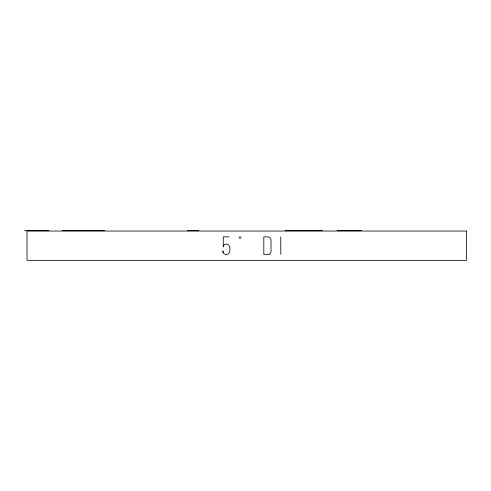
<?xml version="1.0" encoding="UTF-8"?>
<svg xmlns="http://www.w3.org/2000/svg" width="491" height="491" viewBox="0 0 491 491"><rect width="100%" height="100%" fill="white"/><g stroke="black" fill="none" stroke-linecap="round" stroke-linejoin="round"><path stroke-width="0.74" d="M24.55 230.66L48.965 230.66M62.112 230.66L104.687 230.66M187.372 230.66L198.745 230.66M285.154 230.66L322.489 230.66M337.072 230.66L361.486 230.66M229.144 236.889L223.282 236.889L223.282 246.93L223.914 244.954L224.688 244.34C230.193 242.376 231.071 250.318 228.775 253.62C226.633 255.621 222.337 254.031 222.914 250.84L223.135 252.632M280.778 236.914L280.778 254.479M240.786 236.65L240.786 238.38M239.246 236.65L239.246 238.38M269.197 254.246L263.814 254.479L263.814 236.914C266.337 236.748 270.86 236.257 271.02 239.921L271.02 251.472A2.995 2.995 0 0 1 269.197 254.246M466.45 231.046L27.017 231.046L27.017 260.34L466.45 260.34L466.45 231.046"/></g></svg>
